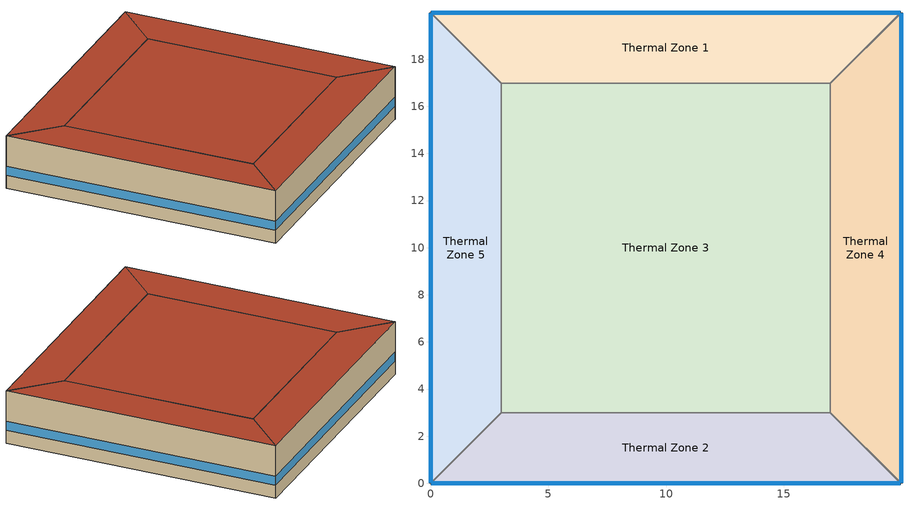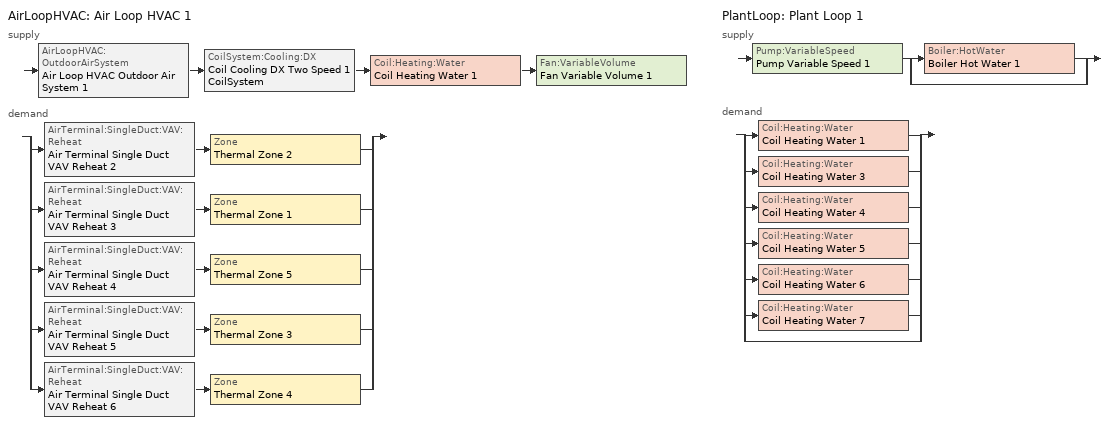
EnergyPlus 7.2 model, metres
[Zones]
Thermal Zone 4
 floor ground (000_ExtSlabCarpet_4in_ClimateZone 1-8): 19.97,19.97 19.97,0 16.97,3 16.97,16.97 z0
 wall outside (ASHRAE_189.1-2009_ExtWall_SteelFrame_ClimateZone 4-8): 19.97,0 19.97,19.97 z0:4
 wall to Thermal Zone 1 (000_Interior Wall): 19.97,19.97 16.97,16.97 z0:4
 wall to Thermal Zone 3 (000_Interior Wall): 16.97,16.97 16.97,3 z0:4
 wall to Thermal Zone 2 (000_Interior Wall): 16.97,3 19.97,0 z0:4
 window (ASHRAE_189.1-2009_ExtWindow_ClimateZone 4-5): 19.97,0.03 19.97,19.95 z1:1.68
 roof outside (ASHRAE_189.1-2009_ExtRoof_IEAD_ClimateZone 2-5): 16.97,16.97 16.97,3 19.97,0 19.97,19.97 z4
Thermal Zone 2
 floor ground (000_ExtSlabCarpet_4in_ClimateZone 1-8): 19.97,0 0,0 3,3 16.97,3 z0
 wall outside (ASHRAE_189.1-2009_ExtWall_SteelFrame_ClimateZone 4-8): 0,0 19.97,0 z0:4
 wall to Thermal Zone 3 (000_Interior Wall): 16.97,3 3,3 z0:4
 wall to Thermal Zone 5 (000_Interior Wall): 3,3 0,0 z0:4
 window (ASHRAE_189.1-2009_ExtWindow_ClimateZone 4-5): 0.03,0 19.95,0 z1:1.68
 roof outside (ASHRAE_189.1-2009_ExtRoof_IEAD_ClimateZone 2-5): 16.97,3 3,3 0,0 19.97,0 z4
Thermal Zone 1
 floor ground (000_ExtSlabCarpet_4in_ClimateZone 1-8): 0,19.97 19.97,19.97 16.97,16.97 3,16.97 z0
 wall outside (ASHRAE_189.1-2009_ExtWall_SteelFrame_ClimateZone 4-8): 19.97,19.97 0,19.97 z0:4
 wall to Thermal Zone 5 (000_Interior Wall): 0,19.97 3,16.97 z0:4
 wall to Thermal Zone 3 (000_Interior Wall): 3,16.97 16.97,16.97 z0:4
 window (ASHRAE_189.1-2009_ExtWindow_ClimateZone 4-5): 19.95,19.97 0.03,19.97 z1:1.68
 roof outside (ASHRAE_189.1-2009_ExtRoof_IEAD_ClimateZone 2-5): 3,16.97 16.97,16.97 19.97,19.97 0,19.97 z4
Thermal Zone 3
 floor ground (000_ExtSlabCarpet_4in_ClimateZone 1-8): 3,3 3,16.97 16.97,16.97 16.97,3 z0
 wall to Thermal Zone 5 (000_Interior Wall): 3,16.97 3,3 z0:4
 roof outside (ASHRAE_189.1-2009_ExtRoof_IEAD_ClimateZone 2-5): 16.97,3 16.97,16.97 3,16.97 3,3 z4
Thermal Zone 5
 floor ground (000_ExtSlabCarpet_4in_ClimateZone 1-8): 0,0 0,19.97 3,16.97 3,3 z0
 wall outside (ASHRAE_189.1-2009_ExtWall_SteelFrame_ClimateZone 4-8): 0,19.97 0,0 z0:4
 window (ASHRAE_189.1-2009_ExtWindow_ClimateZone 4-5): 0,19.95 0,0.03 z1:1.68
 roof outside (ASHRAE_189.1-2009_ExtRoof_IEAD_ClimateZone 2-5): 3,3 3,16.97 0,19.97 0,0 z4
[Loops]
AirLoopHVAC 'Air Loop HVAC 1'
 supply: AirLoopHVAC:OutdoorAirSystem 'Air Loop HVAC Outdoor Air System 1' > CoilSystem:Cooling:DX 'Coil Cooling DX Two Speed 1 CoilSystem' > Coil:Heating:Water 'Coil Heating Water 1' > Fan:VariableVolume 'Fan Variable Volume 1'
 demand: split
  | AirTerminal:SingleDuct:VAV:Reheat 'Air Terminal Single Duct VAV Reheat 2' > Zone 'Thermal Zone 2'
  | AirTerminal:SingleDuct:VAV:Reheat 'Air Terminal Single Duct VAV Reheat 3' > Zone 'Thermal Zone 1'
  | AirTerminal:SingleDuct:VAV:Reheat 'Air Terminal Single Duct VAV Reheat 4' > Zone 'Thermal Zone 5'
  | AirTerminal:SingleDuct:VAV:Reheat 'Air Terminal Single Duct VAV Reheat 5' > Zone 'Thermal Zone 3'
  | AirTerminal:SingleDuct:VAV:Reheat 'Air Terminal Single Duct VAV Reheat 6' > Zone 'Thermal Zone 4'
PlantLoop 'Plant Loop 1'
 supply: Pump:VariableSpeed 'Pump Variable Speed 1' > split
  | Boiler:HotWater 'Boiler Hot Water 1'
  | bypass
 demand: split
  | Coil:Heating:Water 'Coil Heating Water 1'
  | Coil:Heating:Water 'Coil Heating Water 3'
  | Coil:Heating:Water 'Coil Heating Water 4'
  | Coil:Heating:Water 'Coil Heating Water 5'
  | Coil:Heating:Water 'Coil Heating Water 6'
  | Coil:Heating:Water 'Coil Heating Water 7'
  | bypass
[Site:Location]
Sacramento Metropolitan Ap_CA_USA Design_Conditions: Latitude {deg}=38.7; Longitude {deg}=-121.58; Time Zone {hr}=-8; Elevation {m}=7
[SizingPeriod:DesignDay] Day of Month=21; Dry-Bulb Temperature Range Modifier Type=DefaultMultipliers; Barometric Pressure {Pa}=101241; Rain Indicator=No; Snow Indicator=No; Daylight Saving Time Indicator=No
Name | Month | Day Type | Maximum Dry-Bulb Temperature {C} | Daily Dry-Bulb Temperature Range {deltaC} | Humidity Condition Type | Wetbulb or DewPoint at Maximum Dry-Bulb {C} | Wind Speed {m/s} | Wind Direction {deg} | Solar Model Indicator | Sky Clearness | ASHRAE Clear Sky Optical Depth for Beam Irradiance (taub) | ASHRAE Clear Sky Optical Depth for Diffuse Irradiance (taud) | Enthalpy at Maximum Dry-Bulb {J/kg}
Sacramento Metropolitan Ap Ann Htg Wind 99.6% Condns WS=>MCDB | 12 | WinterDesignDay | 13.2 | 0 | Wetbulb | 13.2 | 12.7 | 320 | ASHRAEClearSky | 0
Sacramento Metropolitan Ap Ann Clg 1% Condns DB=>MWB | 7 | SummerDesignDay | 36.6 | 17.8 | Wetbulb | 20.9 | 2.9 | 180 | ASHRAETau |  | 0.379 | 2.355
Sacramento Metropolitan Ap Ann Clg 1% Condns DP=>MDB | 7 | SummerDesignDay | 28.4 | 17.8 | Dewpoint | 17 | 2.9 | 180 | ASHRAETau |  | 0.379 | 2.355
Sacramento Metropolitan Ap Ann Clg 1% Condns WB=>MDB | 7 | SummerDesignDay | 34.5 | 17.8 | Wetbulb | 21.9 | 2.9 | 180 | ASHRAETau |  | 0.379 | 2.355
Sacramento Metropolitan Ap Ann Clg 2% Condns WB=>MDB | 7 | SummerDesignDay | 33 | 17.8 | Wetbulb | 20.9 | 2.9 | 180 | ASHRAETau |  | 0.379 | 2.355
Sacramento Metropolitan Ap Ann Htg 99.6% Condns DB | 12 | WinterDesignDay | -0.3 | 0 | Wetbulb | -0.3 | 1.4 | 320 | ASHRAEClearSky | 0
Sacramento Metropolitan Ap Ann Clg 2% Condns DP=>MDB | 7 | SummerDesignDay | 26.9 | 17.8 | Dewpoint | 16.1 | 2.9 | 180 | ASHRAETau |  | 0.379 | 2.355
Sacramento Metropolitan Ap Ann Hum_n 99.6% Condns DP=>MCDB | 12 | WinterDesignDay | 9.8 | 0 | Dewpoint | -6.1 | 1.4 | 320 | ASHRAEClearSky | 0
Sacramento Metropolitan Ap Ann Clg .4% Condns WB=>MDB | 7 | SummerDesignDay | 35.9 | 17.8 | Wetbulb | 22.9 | 2.9 | 180 | ASHRAETau |  | 0.379 | 2.355
Sacramento Metropolitan Ap Ann Clg .4% Condns DP=>MDB | 7 | SummerDesignDay | 29.4 | 17.8 | Dewpoint | 17.9 | 2.9 | 180 | ASHRAETau |  | 0.379 | 2.355
Sacramento Metropolitan Ap Ann Hum_n 99% Condns DP=>MCDB | 12 | WinterDesignDay | 10.4 | 0 | Dewpoint | -3.5 | 1.4 | 320 | ASHRAEClearSky | 0
Sacramento Metropolitan Ap Ann Clg 2% Condns DB=>MWB | 7 | SummerDesignDay | 34.9 | 17.8 | Wetbulb | 20.3 | 2.9 | 180 | ASHRAETau |  | 0.379 | 2.355
Sacramento Metropolitan Ap Ann Clg .4% Condns Enth=>MDB | 7 | SummerDesignDay | 36.1 | 17.8 | Enthalpy |  | 2.9 | 180 | ASHRAETau |  | 0.379 | 2.355 | 67300
Sacramento Metropolitan Ap Ann Htg Wind 99% Condns WS=>MCDB | 12 | WinterDesignDay | 12.9 | 0 | Wetbulb | 12.9 | 11.5 | 320 | ASHRAEClearSky | 0
Sacramento Metropolitan Ap Ann Clg .4% Condns DB=>MWB | 7 | SummerDesignDay | 38 | 17.8 | Wetbulb | 21.5 | 2.9 | 180 | ASHRAETau |  | 0.379 | 2.355
Sacramento Metropolitan Ap Ann Clg 1% Condns Enth=>MDB | 7 | SummerDesignDay | 34.6 | 17.8 | Enthalpy |  | 2.9 | 180 | ASHRAETau |  | 0.379 | 2.355 | 63600
Sacramento Metropolitan Ap Ann Htg 99% Condns DB | 12 | WinterDesignDay | 1.1 | 0 | Wetbulb | 1.1 | 1.4 | 320 | ASHRAEClearSky | 0
Sacramento Metropolitan Ap Ann Clg 2% Condns Enth=>MDB | 7 | SummerDesignDay | 33.1 | 17.8 | Enthalpy |  | 2.9 | 180 | ASHRAETau |  | 0.379 | 2.355 | 60300
[Building]
Building 1
[Material] Thermal Absorptance=0.9
Name | Roughness | Thickness {m} | Conductivity {W/m-K} | Density {kg/m3} | Specific Heat {J/kg-K} | Solar Absorptance | Visible Absorptance
000_G01a 19mm gypsum board | MediumSmooth | 0.019 | 0.16 | 800 | 1090 | 0.7 | 0.7
Roof Membrane | VeryRough | 0.0095 | 0.16 | 1121.29 | 1460 | 0.7 | 0.7
Wall Insulation [39] | MediumRough | 0.1184 | 0.045 | 265 | 836.8 | 0.7 | 0.7
Roof Insulation [21] | MediumRough | 0.2105 | 0.049 | 265 | 836.8 | 0.7 | 0.7
Metal Decking | MediumSmooth | 0.0015 | 45.006 | 7680 | 418.4 | 0.7 | 0.3
1/2IN Gypsum | Smooth | 0.0127 | 0.16 | 784.9 | 830 | 0.92 | 0.92
MAT-CC05 4 HW CONCRETE | Rough | 0.1016 | 1.311 | 2240 | 836.8 | 0.7 | 0.7
[Material:AirGap]
000_F04 Wall air space resistance: Thermal Resistance {m2-K/W}=0.15
[Material:NoMass] Thermal Absorptance=0.9; Solar Absorptance=0.7
Name | Roughness | Thermal Resistance {m2-K/W} | Visible Absorptance
CP02 CARPET PAD | VeryRough | 0.2165 | 0.8
MAT-SHEATH | Rough | 0.3626 | 0.7
[WindowMaterial:Glazing]
Theoretical Glass [207]: Optical Data Type=SpectralAverage; Thickness {m}=0.003; Solar Transmittance at Normal Incidence=0.3311; Front Side Solar Reflectance at Normal Incidence=0.6189; Back Side Solar Reflectance at Normal Incidence=0.6189; Visible Transmittance at Normal Incidence=0.44; Front Side Visible Reflectance at Normal Incidence=0.51; Back Side Visible Reflectance at Normal Incidence=0.51; Infrared Transmittance at Normal Incidence=0; Front Side Infrared Hemispherical Emissivity=0.9; Back Side Infrared Hemispherical Emissivity=0.9; Conductivity {W/m-K}=0.0133; Dirt Correction Factor for Solar and Visible Transmittance=1; Solar Diffusing=No
[Construction]
ASHRAE_189.1-2009_ExtWall_SteelFrame_ClimateZone 4-8: MAT-SHEATH, Wall Insulation [39], 1/2IN Gypsum
000_ExtSlabCarpet_4in_ClimateZone 1-8: MAT-CC05 4 HW CONCRETE, CP02 CARPET PAD
ASHRAE_189.1-2009_ExtWindow_ClimateZone 4-5: Theoretical Glass [207]
ASHRAE_189.1-2009_ExtRoof_IEAD_ClimateZone 2-5: Roof Membrane, Roof Insulation [21], Metal Decking
000_Interior Wall: 000_G01a 19mm gypsum board, 000_F04 Wall air space resistance, 000_G01a 19mm gypsum board
[AirLoopHVAC]
Air Loop HVAC 1: Design Supply Air Flow Rate {m3/s}=AutoSize
[Sizing:System]
Air Loop HVAC 1: Type of Load to Size On=Sensible; Design Outdoor Air Flow Rate {m3/s}=Autosize; Minimum System Air Flow Ratio=0.3; Preheat Design Temperature {C}=7; Preheat Design Humidity Ratio {kgWater/kgDryAir}=0.008; Precool Design Temperature {C}=12.8; Precool Design Humidity Ratio {kgWater/kgDryAir}=0.008; Central Cooling Design Supply Air Temperature {C}=12.8; Central Heating Design Supply Air Temperature {C}=12.8; Sizing Option=NonCoincident; 100% Outdoor Air in Cooling=Yes; 100% Outdoor Air in Heating=Yes; Central Cooling Design Supply Air Humidity Ratio {kgWater/kgDryAir}=0.0085; Central Heating Design Supply Air Humidity Ratio {kgWater/kgDryAir}=0.008; Cooling Design Air Flow Method=DesignDay; Cooling Design Air Flow Rate {m3/s}=0; Heating Design Air Flow Method=DesignDay; Heating Design Air Flow Rate {m3/s}=0; System Outdoor Air Method=ZoneSum
[Controller:WaterCoil]
Controller Water Coil 1: Control Variable=Temperature; Action=Normal; Actuator Variable=Flow; Controller Convergence Tolerance {deltaC}=Autosize; Maximum Actuated Flow {m3/s}=Autosize; Minimum Actuated Flow {m3/s}=1e-07
[AvailabilityManager:Scheduled]
Name | Schedule
AvailabilityManager:Scheduled {a329002d-1349-4936-a0aa-5336f31c9193} | Schedule:Compact {9d948830-c583-442a-8b77-0c6026f05bc0}
AvailabilityManager:Scheduled {f47ffffc-ddb6-4538-abda-68d7e2f33eca} | Schedule:Compact {05d94429-80cd-41ed-bc52-406d2a413e38}
[Controller:OutdoorAir]
Controller Outdoor Air 1: Minimum Outdoor Air Flow Rate {m3/s}=Autosize; Maximum Outdoor Air Flow Rate {m3/s}=Autosize; Economizer Control Type=FixedDryBulb; Economizer Control Action Type=ModulateFlow; Economizer Maximum Limit Dry-Bulb Temperature {C}=30; Economizer Maximum Limit Enthalpy {J/kg}=64000; Economizer Minimum Limit Dry-Bulb Temperature {C}=-100; Lockout Type=NoLockout; Minimum Limit Type=FixedMinimum; High Humidity Control=No; Control High Indoor Humidity Based on Outdoor Humidity Ratio=Yes; Heat Recovery Bypass Control Type=BypassWhenOAFlowGreaterThanMinimum
[SetpointManager:MixedAir] Control Variable=Temperature
Setpoint Manager Mixed Air 3; Setpoint Manager Mixed Air 2; Setpoint Manager Mixed Air 1
[CoilSystem:Cooling:DX]
Coil Cooling DX Two Speed 1 CoilSystem: Availability Schedule=Always_On; Cooling Coil=Coil Cooling DX Two Speed 1
[Coil:Cooling:DX:TwoSpeed]
Coil Cooling DX Two Speed 1: Availability Schedule=Always_On; Rated High Speed Total Cooling Capacity {W}=Autosize; Rated High Speed Sensible Heat Ratio=Autosize; Rated High Speed COP {W/W}=5.5; Rated High Speed Air Flow Rate {m3/s}=Autosize; Total Cooling Capacity Function of Temperature Curve=Curve Biquadratic 1; Total Cooling Capacity Function of Flow Fraction Curve=Curve Quadratic 1; Energy Input Ratio Function of Temperature Curve=Curve Biquadratic 2; Energy Input Ratio Function of Flow Fraction Curve=Curve Quadratic 2; Part Load Fraction Correlation Curve=Curve Quadratic 3; Rated Low Speed Total Cooling Capacity {W}=Autosize; Rated Low Speed Sensible Heat Ratio=0.69; Rated Low Speed COP {W/W}=6.6; Rated Low Speed Air Flow Rate {m3/s}=Autosize; Low Speed Total Cooling Capacity Function of Temperature Curve=Curve Biquadratic 3; Low Speed Energy Input Ratio Function of Temperature Curve=Curve Biquadratic 4; Condenser Type=AirCooled; High Speed Evaporative Condenser Effectiveness=0; Low Speed Evaporative Condenser Effectiveness=0; Basin Heater Capacity {W/K}=10; Basin Heater Setpoint Temperature {C}=2
[Coil:Heating:Water] Availability Schedule=Always_On; U-Factor Times Area Value {W/K}=Autosize; Maximum Water Flow Rate {m3/s}=Autosize; Performance Input Method=UFactorTimesAreaAndDesignWaterFlowRate; Rated Capacity {W}=Autosize; Rated Inlet Water Temperature {C}=82.2; Rated Inlet Air Temperature {C}=16.6; Rated Outlet Water Temperature {C}=71.1; Rated Outlet Air Temperature {C}=32.2; Rated Ratio for Air and Water Convection=0.5
Coil Heating Water 1; Coil Heating Water 3; Coil Heating Water 4; Coil Heating Water 5; Coil Heating Water 6; Coil Heating Water 7
[Fan:VariableVolume]
Fan Variable Volume 1: Availability Schedule=Always_On; Fan Efficiency=0.5; Pressure Rise {Pa}=500; Maximum Flow Rate {m3/s}=AutoSize; Fan Power Minimum Flow Rate Input Method=FixedFlowRate; Fan Power Minimum Flow Fraction=0; Fan Power Minimum Air Flow Rate {m3/s}=0; Motor Efficiency=0.93; Motor In Airstream Fraction=1; Fan Power Coefficient 1=0.0407599; Fan Power Coefficient 2=0.088045; Fan Power Coefficient 3=-0.0729261; Fan Power Coefficient 4=0.94374; Fan Power Coefficient 5=0
[SetpointManager:Scheduled] Control Variable=Temperature
Name | Schedule
Setpoint Manager Scheduled 1 | Deck_Temperature
Setpoint Manager Scheduled 2 | Hot_Water_Temperature
[AirTerminal:SingleDuct:VAV:Reheat] Availability Schedule=Always_On; Maximum Air Flow Rate {m3/s}=Autosize; Zone Minimum Air Flow Input Method=Constant; Constant Minimum Air Flow Fraction=0.3; Fixed Minimum Air Flow Rate {m3/s}=0.3; Maximum Hot Water or Steam Flow Rate {m3/s}=Autosize; Minimum Hot Water or Steam Flow Rate {m3/s}=0; Convergence Tolerance=0.001; Damper Heating Action=Normal; Maximum Flow per Zone Floor Area During Reheat {m3/s-m2}=Autocalculate; Maximum Flow Fraction During Reheat=Autocalculate; Maximum Reheat Air Temperature {C}=35
Name | Reheat Coil
Air Terminal Single Duct VAV Reheat 2 | Coil Heating Water 3
Air Terminal Single Duct VAV Reheat 3 | Coil Heating Water 4
Air Terminal Single Duct VAV Reheat 4 | Coil Heating Water 5
Air Terminal Single Duct VAV Reheat 5 | Coil Heating Water 6
Air Terminal Single Duct VAV Reheat 6 | Coil Heating Water 7
[PlantLoop]
Plant Loop 1: Fluid Type=Water; Plant Equipment Operation Scheme=Plant Loop 1 Operation Scheme List; Maximum Loop Temperature {C}=100; Minimum Loop Temperature {C}=0; Maximum Loop Flow Rate {m3/s}=Autosize; Minimum Loop Flow Rate {m3/s}=0; Plant Loop Volume {m3}=Autocalculate; Load Distribution Scheme=Optimal
[PlantEquipmentOperationSchemes]
Plant Loop 1 Operation Scheme List: Control Scheme Object Type 1=PlantEquipmentOperation:HeatingLoad; Control Scheme Name 1=Plant Loop 1 Heating Operation Scheme; Control Scheme Schedule Name 1=Plant Loop 1 On Schedule
[PlantEquipmentOperation:HeatingLoad]
Plant Loop 1 Heating Operation Scheme: Load Range Lower Limit 1 {W}=0; Load Range Upper Limit 1 {W}=1000000000; Range Equipment List Name 1=Plant Loop 1 Heating Equipment List
[PlantEquipmentList]
Plant Loop 1 Heating Equipment List: Boiler:HotWater, Boiler Hot Water 1
[Sizing:Plant]
Plant Loop 1: Loop Type=Heating; Design Loop Exit Temperature {C}=82; Loop Design Temperature Difference {deltaC}=11
[Pump:VariableSpeed]
Pump Variable Speed 1: Rated Flow Rate {m3/s}=Autosize; Rated Pump Head {Pa}=179352; Rated Power Consumption {W}=Autosize; Motor Efficiency=0.9; Fraction of Motor Inefficiencies to Fluid Stream=0; Coefficient 1 of the Part Load Performance Curve=0; Coefficient 2 of the Part Load Performance Curve=1; Coefficient 3 of the Part Load Performance Curve=0; Coefficient 4 of the Part Load Performance Curve=0; Minimum Flow Rate {m3/s}=0; Pump Control Type=Intermittent
[Boiler:HotWater]
Boiler Hot Water 1: Fuel Type=NaturalGas; Nominal Capacity {W}=Autosize; Nominal Thermal Efficiency=0.66; Design Water Outlet Temperature {C}=82; Design Water Flow Rate {m3/s}=Autosize; Minimum Part Load Ratio=0; Maximum Part Load Ratio=1; Optimum Part Load Ratio=1; Water Outlet Upper Temperature Limit {C}=99; Boiler Flow Mode=ConstantFlow; Parasitic Electric Load {W}=0; Sizing Factor=1
[Zone]
Thermal Zone 4; Thermal Zone 2; Thermal Zone 1; Thermal Zone 3; Thermal Zone 5
[ZoneControl:Thermostat] Control Object Type 1=ThermostatSetpoint:DualSetpoint; Control Name 1=Thermostat Setpoint Dual Setpoint 1
Name | Zone or ZoneList | Control Type Schedule
Thermal Zone 4 Thermostat | Thermal Zone 4 | Thermal Zone 4 Thermostat Schedule
Thermal Zone 2 Thermostat | Thermal Zone 2 | Thermal Zone 2 Thermostat Schedule
Thermal Zone 1 Thermostat | Thermal Zone 1 | Thermal Zone 1 Thermostat Schedule
Thermal Zone 3 Thermostat | Thermal Zone 3 | Thermal Zone 3 Thermostat Schedule
Thermal Zone 5 Thermostat | Thermal Zone 5 | Thermal Zone 5 Thermostat Schedule
[ThermostatSetpoint:DualSetpoint]
Thermostat Setpoint Dual Setpoint 1: Heating Setpoint Temperature Schedule=Heating Sch; Cooling Setpoint Temperature Schedule=Cooling Sch
[Zone equipment]
Thermal Zone 4: Air Terminal Single Duct VAV Reheat 6
Thermal Zone 2: Air Terminal Single Duct VAV Reheat 2
Thermal Zone 1: Air Terminal Single Duct VAV Reheat 3
Thermal Zone 3: Air Terminal Single Duct VAV Reheat 5
Thermal Zone 5: Air Terminal Single Duct VAV Reheat 4
[Sizing:Zone] Zone Cooling Design Supply Air Temperature Input Method=SupplyAirTemperature; Zone Cooling Design Supply Air Temperature {C}=14; Zone Heating Design Supply Air Temperature Input Method=SupplyAirTemperature; Zone Heating Design Supply Air Temperature {C}=40; Zone Cooling Design Supply Air Humidity Ratio {kgWater/kgDryAir}=0.0085; Zone Heating Design Supply Air Humidity Ratio {kgWater/kgDryAir}=0.008; Design Specification Outdoor Air Object=ASHRAE_90.1-2004 ClimateZone 1-8 SmallOffice WholeBuilding Ventilation; Cooling Design Air Flow Method=DesignDay; Cooling Design Air Flow Rate {m3/s}=0; Cooling Minimum Air Flow per Zone Floor Area {m3/s-m2}=0.000762; Cooling Minimum Air Flow {m3/s}=0; Cooling Minimum Air Flow Fraction=0; Heating Design Air Flow Method=DesignDay; Heating Design Air Flow Rate {m3/s}=0; Heating Maximum Air Flow per Zone Floor Area {m3/s-m2}=0.002032; Heating Maximum Air Flow {m3/s}=0.141576; Heating Maximum Air Flow Fraction=0.3
Thermal Zone 4; Thermal Zone 2; Thermal Zone 1; Thermal Zone 3; Thermal Zone 5
[DesignSpecification:OutdoorAir]
ASHRAE_90.1-2004 ClimateZone 1-8 SmallOffice WholeBuilding Ventilation: Outdoor Air Method=Sum; Outdoor Air Flow per Person {m3/s-person}=0.00943895; Outdoor Air Flow per Zone Floor Area {m3/s-m2}=0; Outdoor Air Flow per Zone {m3/s}=0; Outdoor Air Flow Air Changes per Hour {1/hr}=0
[Schedule:Day:Interval]
Hot_Water_Temperature_Winter_Design_Day; Hot_Water_Temperature_Default; Hot_Water_Temperature_Summer_Design_Day: No, 24:00, 67
Cooling Sch Default: No, 24:00, 28
Always_On_Winter_Design_Day; Always_On_Default; Always_On_Summer_Design_Day: No, 24:00, 1
Heating Sch Default: No, 24:00, 24
Deck_Temperature_Winter_Design_Day; Deck_Temperature_Summer_Design_Day; Deck_Temperature_Default: No, 24:00, 12.8
[Schedule:Week:Daily]
Schedule:Week:Daily {d44ce798-b493-4ba1-8dbf-219326fb8cb2}: Deck_Temperature_Default, Deck_Temperature_Default, Deck_Temperature_Default, Deck_Temperature_Default, Deck_Temperature_Default, Deck_Temperature_Default, Deck_Temperature_Default, Deck_Temperature_Default, Deck_Temperature_Summer_Design_Day, Deck_Temperature_Winter_Design_Day, Deck_Temperature_Default, Deck_Temperature_Default
Schedule:Week:Daily {661b9c6b-7ec1-4cfb-b027-7431f842927c}: Cooling Sch Default, Cooling Sch Default, Cooling Sch Default, Cooling Sch Default, Cooling Sch Default, Cooling Sch Default, Cooling Sch Default, Cooling Sch Default, Cooling Sch Default, Cooling Sch Default, Cooling Sch Default, Cooling Sch Default
Schedule:Week:Daily {88c26002-8d2f-4f56-845c-900d14e90ede}: Heating Sch Default, Heating Sch Default, Heating Sch Default, Heating Sch Default, Heating Sch Default, Heating Sch Default, Heating Sch Default, Heating Sch Default, Heating Sch Default, Heating Sch Default, Heating Sch Default, Heating Sch Default
Schedule:Week:Daily {15874ea1-3d3d-4319-9494-5c31be32a3f4}: Always_On_Default, Always_On_Default, Always_On_Default, Always_On_Default, Always_On_Default, Always_On_Default, Always_On_Default, Always_On_Default, Always_On_Summer_Design_Day, Always_On_Winter_Design_Day, Always_On_Default, Always_On_Default
Schedule:Week:Daily {66de684a-f233-4bd3-a2b2-20d585de54b8}: Hot_Water_Temperature_Default, Hot_Water_Temperature_Default, Hot_Water_Temperature_Default, Hot_Water_Temperature_Default, Hot_Water_Temperature_Default, Hot_Water_Temperature_Default, Hot_Water_Temperature_Default, Hot_Water_Temperature_Default, Hot_Water_Temperature_Summer_Design_Day, Hot_Water_Temperature_Winter_Design_Day, Hot_Water_Temperature_Default, Hot_Water_Temperature_Default
[Schedule:Year]
Deck_Temperature: Schedule:Week:Daily {d44ce798-b493-4ba1-8dbf-219326fb8cb2}, 1, 1, 12, 31
Cooling Sch: Schedule:Week:Daily {661b9c6b-7ec1-4cfb-b027-7431f842927c}, 1, 1, 12, 31
Heating Sch: Schedule:Week:Daily {88c26002-8d2f-4f56-845c-900d14e90ede}, 1, 1, 12, 31
Always_On: Schedule:Week:Daily {15874ea1-3d3d-4319-9494-5c31be32a3f4}, 1, 1, 12, 31
Hot_Water_Temperature: Schedule:Week:Daily {66de684a-f233-4bd3-a2b2-20d585de54b8}, 1, 1, 12, 31
[Schedule:Compact]
Schedule:Compact {9d948830-c583-442a-8b77-0c6026f05bc0}; Schedule:Compact {05d94429-80cd-41ed-bc52-406d2a413e38}; Plant Loop 1 On Schedule: Through: 12/31, For: AllDays, Until: 24:00, 1
Thermal Zone 4 Thermostat Schedule; Thermal Zone 2 Thermostat Schedule; Thermal Zone 1 Thermostat Schedule; Thermal Zone 3 Thermostat Schedule; Thermal Zone 5 Thermostat Schedule: Through: 12/31, For: AllDays, Until: 24:00, 4
[Curve:Biquadratic]
Name | Coefficient1 Constant | Coefficient2 x | Coefficient3 x**2 | Coefficient4 y | Coefficient5 y**2 | Coefficient6 x*y | Minimum Value of x {BasedOnField A2} | Maximum Value of x {BasedOnField A2} | Minimum Value of y {BasedOnField A3} | Maximum Value of y {BasedOnField A3}
Curve Biquadratic 1 | 0.42415 | 0.04426 | -0.00042 | 0.00333 | -8e-05 | -0.00021 | 17 | 22 | 13 | 46
Curve Biquadratic 2 | 1.23649 | -0.02431 | 0.00057 | -0.01434 | 0.00063 | -0.00038 | 17 | 22 | 13 | 46
Curve Biquadratic 3; Curve Biquadratic 4 | 0 | 0 | 0 | 0 | 0 | 0 | 0 | 1 | 0 | 1
[Curve:Quadratic]
Name | Coefficient1 Constant | Coefficient2 x | Coefficient3 x**2 | Minimum Value of x {BasedOnField A2} | Maximum Value of x {BasedOnField A2}
Curve Quadratic 1 | 0.77136 | 0.34053 | -0.11088 | 0.75918 | 1.13877
Curve Quadratic 2 | 1.2055 | -0.32953 | 0.12308 | 0.75918 | 1.13877
Curve Quadratic 3 | 0.771 | 0.229 | 0 | 0 | 1
